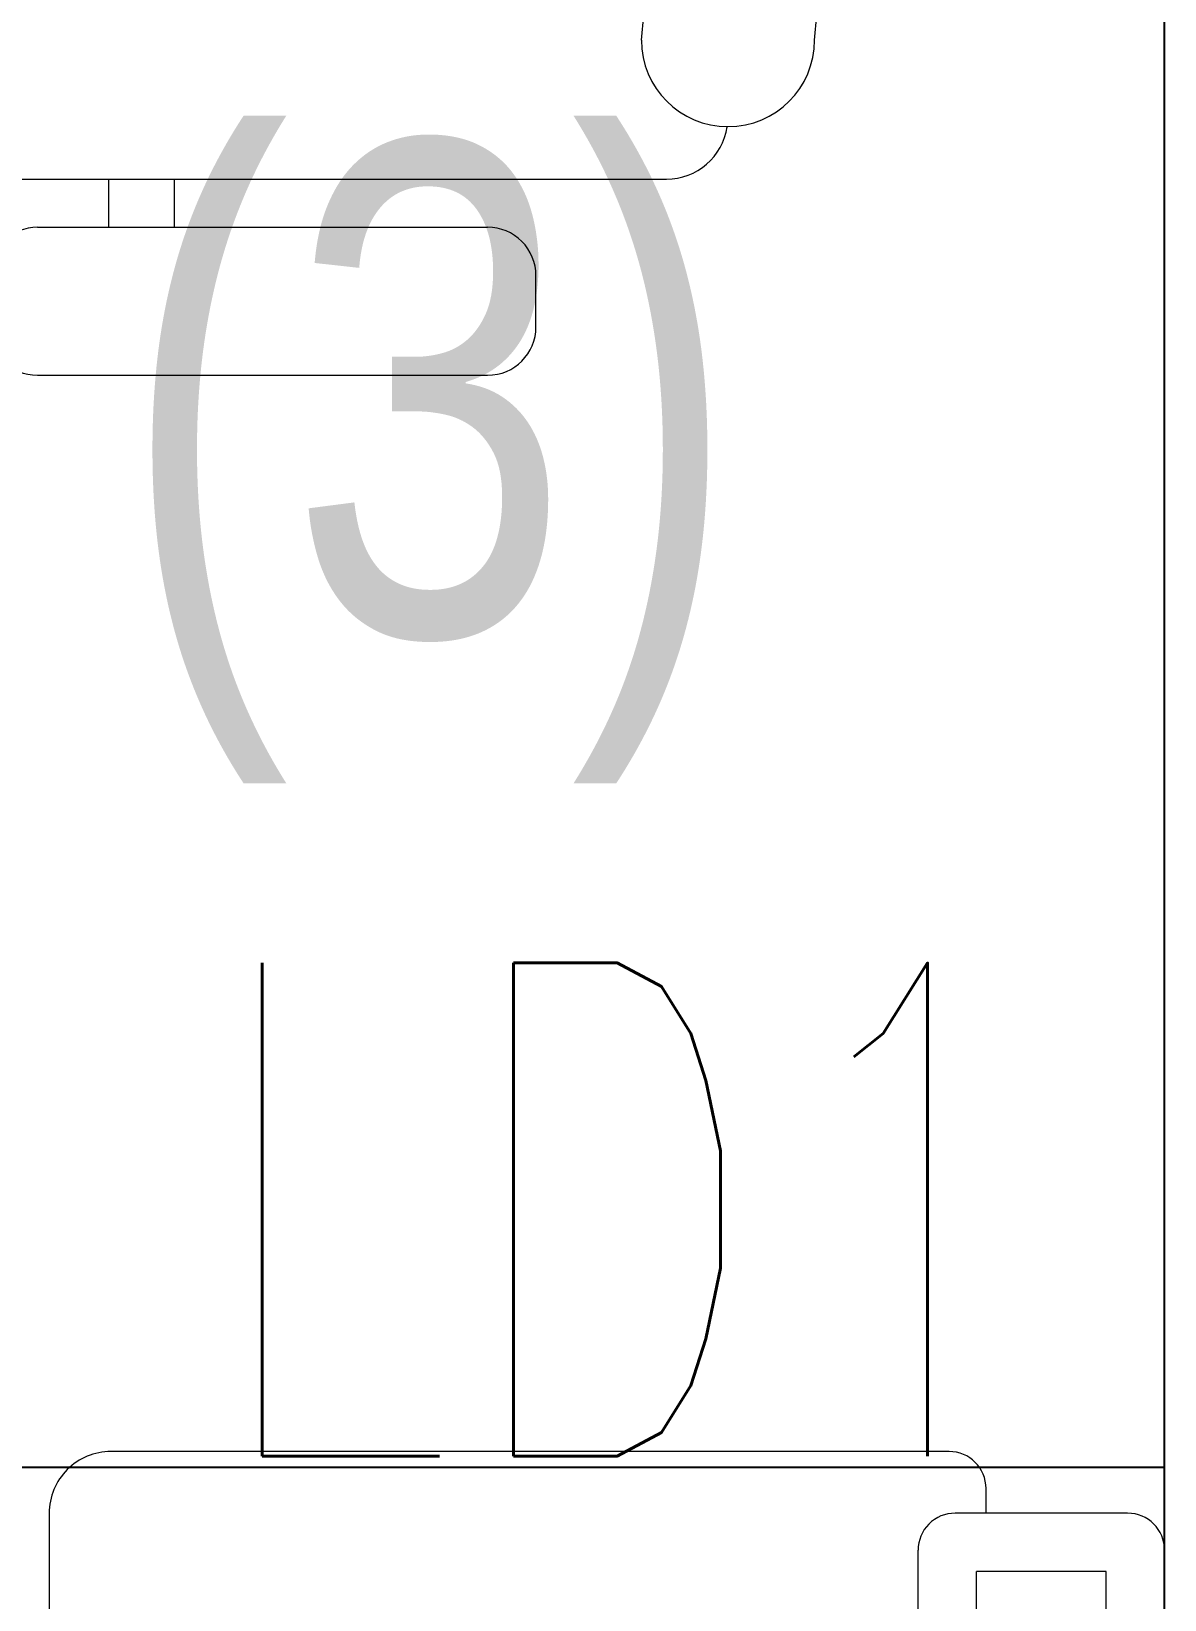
# Model space of a CAD drawing. Extents: x -12260 to 57327, y -29287 to 19916.
# Drawn here: x 48516 to 48976, y 3686 to 4322 of the extents above; entities that cross this region are included whole.
import ezdxf
from ezdxf.enums import TextEntityAlignment as Align

# ---------------------------------------------------------------- set-up
doc = ezdxf.new("R2010")
doc.units = 0
doc.header["$LTSCALE"] = 0.25
doc.linetypes.add('DASHDOT', pattern=[25.4, 12.7, -6.35, 0, -6.35])
for name, color, linetype, lineweight in [('01-First Floor$0$72_EGR_BASE_TEXT', 252, 'Continuous', 5), ('01-First Floor$0$LOADING', 253, 'Continuous', 5), ('01-First Floor$0$Walls', 251, 'Continuous', 5), ('E-LITE-CIRC-NUMB', 6, 'Continuous', 25), ('E-LITE-CLNG', 150, 'Continuous', 35), ('E-LITE-CLNG-CNDT', 6, 'DASHDOT', 35), ('E-LITE-CTRL', 6, 'Continuous', 25), ('E-LITE-IDEN', 6, 'Continuous', 25)]:
    doc.layers.add(name, color=color, linetype=linetype, lineweight=lineweight)
doc.layers.add('01-First Floor$0$FALSE CEILING', color=251, linetype='Continuous')
doc.styles.add('01-First Floor$0$Standard', font='arial.ttf')
doc.styles.add('01-First Floor$0$X3G_ENTITY_9EC9', font='swisscl.ttf', dxfattribs={"height": 0.2})
doc.styles.add('DC_SIMPLEX', font='SIMPLEX.shx', dxfattribs={"width": 0.7})

# ---------------------------------------------------------------- blocks, each defined once
blk = doc.blocks.new('01-First Floor$0$GF21018-P')
at = {"color": 0}
for p, q in [((-0.2207, 0.47563), (-0.2207, 0.0675)), ((-0.30021, 0.32259), (-0.30021, 0.14)), ((-0.24021, 0.32259), (-0.24021, 0.14)), ((-0.24021, 0.29372), (-0.2207, 0.29372)), ((-0.24021, 0.26708), (-0.2207, 0.26708)), ((-0.2806, 0.12039), (-0.25983, 0.12039))]:
    blk.add_line(p, q, dxfattribs=at)
for centre, radius, start, end in [((-0.2806, 0.32259), 0.01962, 90, 180), ((-0.25983, 0.32259), 0.01962, 360, 90), ((-0.2806, 0.14), 0.01962, 180, 270), ((-0.25983, 0.14), 0.01962, 270, 360), ((-0.16429, 0.0425), 0.03511, 90, 270), ((0, 1.84674), 1.77674, 264.69456, 275.30527), ((-0.1957, 0.0675), 0.025, 180, 261.47208), ((0, 1.83136), 1.83136, 264.85322, 275.14698)]:
    blk.add_arc(centre, radius, start, end, dxfattribs=at)
blk = doc.blocks.new('01-First Floor$0$HF13461A-P')
at = {"layer": '01-First Floor$0$LOADING'}
for p, q in [((0.25794, 0.45028), (0.03794, 0.45028)), ((0.02294, 0.43528), (0.02294, 0.36528)), ((0.27294, 0.43528), (0.27294, 0.36528)), ((0.24927, 0.42662), (0.0466, 0.42662)), ((0.0466, 0.42662), (0.0466, 0.37395)), ((0.24927, 0.42662), (0.24927, 0.37395)), ((0.02294, 0.37783), (0.01294, 0.37783)), ((0.28294, 0.37783), (0.27294, 0.37783)), ((0.24927, 0.37395), (0.0466, 0.37395)), ((-0.00206, 0.36283), (-0.00206, 0.02283)), ((0.29794, 0.02283), (0.29794, 0.36283)), ((0.25794, 0.35028), (0.03794, 0.35028)), ((0.02294, -0.00217), (0.27294, -0.00217))]:
    blk.add_line(p, q, dxfattribs=at)
for centre, radius, start, end in [((0.03794, 0.43528), 0.015, 90, 180), ((0.25794, 0.43528), 0.015, 0, 90), ((0.01294, 0.36283), 0.015, 90, 180), ((0.28294, 0.36283), 0.015, 0, 90), ((0.03794, 0.36528), 0.015, 180, 270), ((0.25794, 0.36528), 0.015, 270, 0), ((0.02294, 0.02283), 0.025, 180, 270), ((0.27294, 0.02283), 0.025, 270, 0)]:
    blk.add_arc(centre, radius, start, end, dxfattribs=at)
at = {"layer": '01-First Floor$0$LOADING', "style": '01-First Floor$0$Standard'}
blk.add_text('0000', height=0.034767, dxfattribs=at).set_placement((0.09007, 0.3829))
blk = doc.blocks.new('01-First Floor')
at = {"layer": '01-First Floor$0$FALSE CEILING', "linetype": 'Continuous'}
blk.add_line((45476, 3740), (48976, 3740), dxfattribs=at)
at = {"layer": '01-First Floor$0$FALSE CEILING'}
blk.add_lwpolyline([(45476, 2540), (48976, 2540), (48976, 5435), (45476, 5435)], close=True, dxfattribs=at)
at = {"layer": '01-First Floor$0$Walls'}
blk.add_line((48976, 2550), (48976, 4490), dxfattribs=at)
at = {"layer": '01-First Floor$0$LOADING', "extrusion": (7.77426e-06, -2.24021e-05, 1), "xscale": 1000, "yscale": 1000, "zscale": 1000, "rotation": 89.99858924494788}
blk.add_blockref('01-First Floor$0$GF21018-P', (48841.38, 4483.04, 0.15), dxfattribs=at)
at = {"layer": '01-First Floor$0$LOADING', "lineweight": 0, "xscale": 1000, "yscale": 1000, "zscale": 1000, "rotation": 270}
blk.add_blockref('01-First Floor$0$HF13461A-P', (48525.72, 3744.28, -0.1), dxfattribs=at)
at = {"layer": '01-First Floor$0$72_EGR_BASE_TEXT', "insert": (47345.3, 4277.47, 0), "char_height": 200, "attachment_point": 2, "style": '01-First Floor$0$X3G_ENTITY_9EC9'}
blk.add_mtext('ENDOCRINOLOGY CLINIC  (3)', dxfattribs=at)
blk = doc.blocks.new('*U25')
at = {"layer": 'E-LITE-CIRC-NUMB', "style": 'DC_SIMPLEX', "width": 0.7, "flags": 8}
blk.add_attdef('CIRCUIT', text='', height=200, rotation=0, dxfattribs=at).set_placement((-473.9, 300), align=Align.RIGHT)
at = {"layer": 'E-LITE-CTRL', "style": 'DC_SIMPLEX', "width": 0.7, "flags": 8}
blk.add_attdef('CONTROL', (1118.9, -935), '', height=200, rotation=360, dxfattribs=at)
at = {"layer": 'E-LITE-IDEN', "style": 'DC_SIMPLEX', "width": 0.7, "flags": 8}
blk.add_attdef('TYPE', (460.41, 457.65), '', height=200, rotation=360, dxfattribs=at)

msp = doc.modelspace()

# ---------------------------------------------------------------- block references
at = {"layer": 'E-LITE-CLNG'}
ref = msp.add_blockref('*U25', (48192.37, 3439.99, -0.21), dxfattribs=dict(at, xscale=-1))
ref.add_attrib('TYPE', 'LD1', (48585.86, 3744.48, -0.21), dxfattribs={"layer": 'E-LITE-IDEN', "height": 200, "rotation": 0, "style": 'DC_SIMPLEX', "width": 0.7, "flags": 8})
at = {"layer": 'E-LITE-CLNG-CNDT'}
msp.add_blockref('01-First Floor', (0, 0), dxfattribs=at)

doc.saveas('drawing.dxf')
